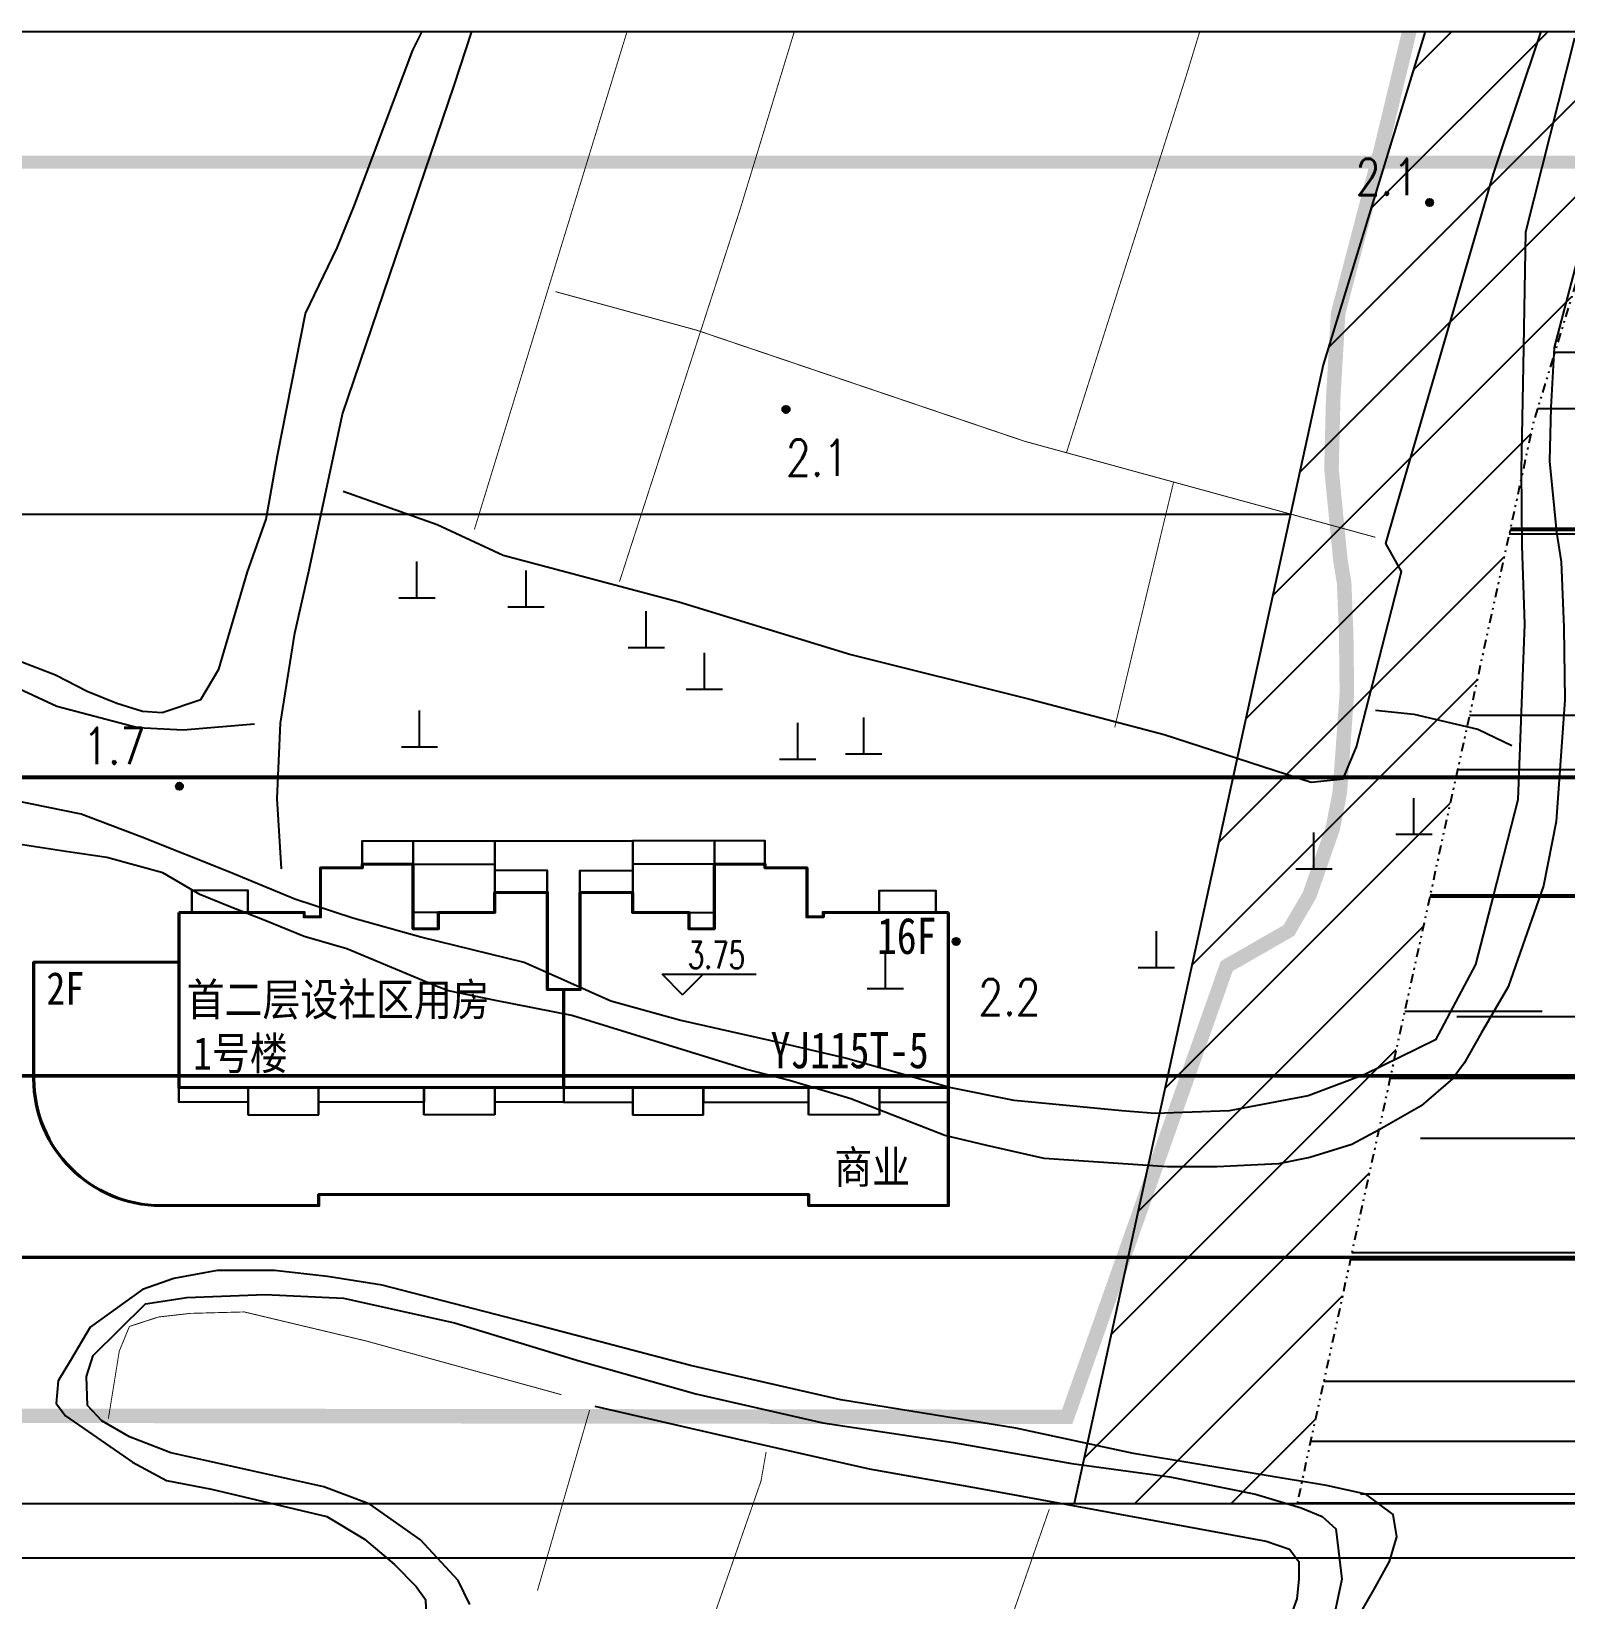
# Model space of a CAD drawing. Header units: millimetres. Extents: x 509011 to 512133, y 3502040 to 3502468.
# Drawn here: x 509312.5 to 509397, y 3502381.3 to 3502467.7 of the extents above; entities that cross this region are included whole.
import ezdxf
from ezdxf.xclip import XClip

# ---------------------------------------------------------------- set-up
doc = ezdxf.new("R2010")
doc.units = ezdxf.units.MM
doc.header["$XCLIPFRAME"] = 0
for name, pattern in [('ACAD_ISO12W100', [21, 12, -3, 0, -3, 0, -3]), ('DASHDOT', [1, 0.5, -0.25, 0, -0.25]), ('DIVIDE', [1.25, 0.5, -0.25, 0, -0.25, 0, -0.25])]:
    doc.linetypes.add(name, pattern=pattern)
for name, color, linetype in [('0-用地红线', 1, 'Continuous'), ('BD-建筑型号层数', 2, 'Continuous'), ('BD-规划建筑阳台', 56, 'Continuous'), ('DIM_ELEV', 3, 'Continuous'), ('DM-尺寸标注', 251, 'Continuous'), ('dx', 251, 'Continuous'), ('GH-水系', 251, 'DIVIDE'), ('HX-地块线', 253, 'DASHDOT'), ('PUB_TEXT', 7, 'Continuous'), ('RD-中线', 253, 'DASHDOT'), ('RD-侧石线', 253, 'Continuous'), ('RD-红线', 253, 'Continuous'), ('TK', 7, 'Continuous'), ('YD-E1', 253, 'Continuous'), ('YD-G1', 251, 'Continuous')]:
    doc.layers.add(name, color=color, linetype=linetype)
doc.layers.add('BD－规划建筑轴线', color=40, linetype='Continuous', lineweight=40)
doc.styles.add('-黑体', font='simhei.ttf')
doc.styles.add('_TCH_DIM', font='SIMPLEX', dxfattribs={"bigfont": 'GBCBIG'})
doc.styles.add('GCD', font='ROMANS.shx', dxfattribs={"width": 0.8, "height": 2, "bigfont": 'hzdx.shx'})
doc.styles.add('黑体', font='simhei.ttf', dxfattribs={"width": 0.6})

# ---------------------------------------------------------------- blocks, each defined once
blk = doc.blocks.new('B1021A')
at = {"layer": 'dx'}
for radius in [0.2, 0.15, 0.1, 0.05]:
    blk.add_circle((0, 0), radius, dxfattribs=at)
blk = doc.blocks.new('B587C')
at = {"layer": 'dx'}
for p, q in [((0, 0), (0, 2)), ((-1, 0), (1, 0))]:
    blk.add_line(p, q, dxfattribs=at)
blk = doc.blocks.new('A$C5ED661FF')
at = {"layer": 'DIM_ELEV'}
for p, q in [((1.5, 0), (0, 1.5)), ((0, 1.5), (6.9, 1.5)), ((1.5, 0), (3, 1.5))]:
    blk.add_line(p, q, dxfattribs=at)
blk = doc.blocks.new('abcdefghijk')
at = {"layer": 'YD-E1'}
h = blk.add_hatch(dxfattribs=at)
h.set_pattern_fill('AR-RROOF', color=256, scale=10, style=0)
h.set_pattern_definition([(0, (0, 0), (22, 10), [150, -20, 50, -10]), (0, (13.3, 5), (-10, 13.3), [30, -3.3, 60, -7.5]), (0, (5, 8.5), (52, 6.7), [80, -14, 40, -10])])
h.paths.add_polyline_path([(509477.437, 3502646.317), (509457.294, 3502648.844), (509395.277, 3502446.274), (509382.221, 3502386.59), (509402.694, 3502386.59), (509414.64, 3502441.201)])
at = {"layer": 'YD-G1'}
h = blk.add_hatch(dxfattribs=at)
h.set_pattern_fill('ANSI31', color=256, scale=30, style=0)
h.set_pattern_definition([(45, (0, 0), (-2.6516504294, 2.6516504294), [])])
h.paths.add_polyline_path([(509457.294, 3502648.844), (509445.209, 3502650.36), (509383.659, 3502449.318), (509369.938, 3502386.59), (509382.221, 3502386.59), (509395.277, 3502446.274)])
at = {"layer": '0-用地红线', "linetype": 'ACAD_ISO12W100', "ltscale": 0.2, "const_width": 0.8}
blk.add_lwpolyline([(509388.967, 3502470.016), (509386.822, 3502461.099), (509384.486, 3502452.165), (509384.214, 3502447.464), (509384.119, 3502443.577), (509384.611, 3502438.561), (509384.82, 3502437.274), (509384.928, 3502434.54), (509384.968, 3502431.224), (509384.577, 3502425.759), (509384.186, 3502423.766), (509382.908, 3502420.104), (509381.962, 3502418.488), (509381.776, 3502418.159), (509378.346, 3502416.194), (509369.556, 3502391.357), (509197.785, 3502391.543), (509188.769, 3502456.294), (509185.935, 3502494.237)], dxfattribs=at)
at = {"layer": 'dx', "flags": 128}
for points in [[(509397.518, 3502467.326), (509394.818, 3502456.634), (509394.674, 3502449.254), (509394.566, 3502443.53), (509394.602, 3502439.354), (509394.746, 3502435.034), (509394.386, 3502425.35), (509393.054, 3502420.13), (509392.046, 3502416.278), (509389.85, 3502412.138), (509385.962, 3502410.23), (509382.83, 3502409.042), (509378.474, 3502408.214), (509374.406, 3502408.07), (509372.57, 3502408.214), (509366.63, 3502408.79), (509363.066, 3502409.51), (509357.342, 3502411.13), (509353.166, 3502412.102), (509348.198, 3502413.218), (509344.418, 3502414.262), (509339.63, 3502416.386), (509333.942, 3502417.79), (509330.198, 3502418.834), (509326.994, 3502419.878), (509323.358, 3502421.39), (509318.57, 3502423.298), (509315.222, 3502424.558), (509310.614, 3502425.494)], [(509398.461, 3502458.178), (509396.397, 3502450.282), (509396.205, 3502446.97), (509396.133, 3502444.018), (509396.517, 3502440.106), (509396.781, 3502438.474), (509396.925, 3502434.85), (509396.973, 3502430.866), (509396.493, 3502424.17), (509395.797, 3502420.618), (509393.853, 3502415.05), (509392.365, 3502412.506), (509391.429, 3502410.85), (509390.805, 3502410.01), (509389.053, 3502408.498), (509386.749, 3502407.178), (509385.237, 3502406.362), (509382.933, 3502405.642), (509381.205, 3502405.306), (509377.797, 3502405.138), (509375.085, 3502405.138), (509368.293, 3502405.594), (509365.125, 3502406.314), (509362.821, 3502406.866), (509357.637, 3502408.882), (509354.253, 3502409.89), (509351.829, 3502410.514), (509342.253, 3502413.466), (509338.053, 3502414.306), (509335.461, 3502414.834), (509334.789, 3502415.098), (509329.869, 3502417.138), (509327.517, 3502417.834), (509325.405, 3502418.698), (509323.437, 3502419.466), (509321.757, 3502420.138), (509319.717, 3502421.338), (509316.645, 3502422.178), (509314.389, 3502422.514), (509311.269, 3502422.994)], [(509311.714, 3502433.043), (509313.802, 3502432.251), (509315.554, 3502431.339), (509317.186, 3502430.691), (509318.602, 3502430.235), (509319.682, 3502430.163), (509321.818, 3502430.883), (509322.802, 3502432.563), (509324.386, 3502437.915), (509325.418, 3502440.819), (509326.042, 3502444.323), (509327.578, 3502452.147), (509329.33, 3502455.771), (509330.242, 3502458.027), (509333.506, 3502466.667), (509336.482, 3502472.763)], [(509326.272, 3502421.548), (509326.02, 3502425.436), (509326.2, 3502429.576), (509326.992, 3502434.544), (509327.784, 3502438.036), (509329.62, 3502446.604), (509335.776, 3502464.712), (509341.032, 3502480.768), (509346.399, 3502500)], [(509329.656, 3502442.356), (509334.84, 3502440.52), (509338.476, 3502438.828), (509348.16, 3502436.272), (509357.628, 3502433.356), (509367.492, 3502430.908), (509374.908, 3502428.964), (509383.008, 3502426.336), (509384.772, 3502426.516), (509385.492, 3502428.28), (509387.976, 3502437.928), (509387.112, 3502439.476), (509387.616, 3502441.204), (509393.052, 3502459.852), (509399.784, 3502480.048), (509405.657, 3502500)], [(509302.044, 3502475.418), (509302.066, 3502470.952), (509302.044, 3502465.21), (509301.186, 3502457.708), (509299.712, 3502451.152), (509298.414, 3502446.004), (509298.04, 3502442.66), (509298.744, 3502439.624), (509299.382, 3502438.788), (509302.66, 3502435.994), (509308.402, 3502433.046), (509313.88, 3502430.516), (509318.346, 3502429.35), (509320.854, 3502429.218), (509324.77, 3502429.548)], [(509386.536, 3502430.296), (509388.66, 3502430.08), (509392.188, 3502429.252), (509394.06, 3502428.352)], [(509385.485, 3502380.141), (509386.445, 3502381.821), (509387.325, 3502383.381), (509387.725, 3502384.741), (509387.525, 3502385.981), (509386.005, 3502387.101), (509383.845, 3502387.581), (509373.205, 3502389.341), (509366.725, 3502390.741), (509357.085, 3502392.301), (509348.805, 3502394.181), (509340.285, 3502396.421), (509331.805, 3502398.621), (509328.805, 3502399.101), (509325.885, 3502399.421), (509322.725, 3502399.421), (509320.325, 3502398.981), (509318.605, 3502398.381), (509315.725, 3502396.301), (509314.645, 3502394.461), (509313.965, 3502393.341), (509313.845, 3502392.101), (509314.365, 3502391.421), (509318.045, 3502388.861), (509319.925, 3502387.861), (509322.405, 3502387.381), (509328.765, 3502385.861), (509330.845, 3502384.621), (509332.485, 3502383.221), (509333.685, 3502382.021), (509334.205, 3502381.301), (509334.285, 3502378.941)], [(509336.645, 3502381.021), (509336.005, 3502382.341), (509333.925, 3502384.581), (509331.125, 3502386.541), (509328.605, 3502387.501), (509320.165, 3502389.381), (509317.885, 3502390.261), (509316.365, 3502391.141), (509315.565, 3502391.981), (509315.525, 3502393.581), (509315.885, 3502394.741), (509318.765, 3502397.581), (509321.045, 3502397.941), (509325.365, 3502398.101), (509329.685, 3502397.901), (509335.805, 3502396.541), (509342.725, 3502394.421), (509349.085, 3502392.621), (509356.085, 3502391.021), (509363.285, 3502389.941), (509369.805, 3502388.781), (509375.205, 3502388.061), (509379.925, 3502387.101), (509382.445, 3502386.341), (509383.605, 3502385.861), (509384.365, 3502385.181), (509384.685, 3502382.421), (509384.285, 3502380.501)], [(509343.525, 3502391.941), (509351.765, 3502390.061), (509358.645, 3502388.501), (509364.645, 3502387.421), (509370.565, 3502386.341), (509380.525, 3502384.501), (509381.805, 3502384.061), (509382.325, 3502383.381), (509382.325, 3502382.421), (509382.205, 3502381.341), (509379.765, 3502374.501), (509379.045, 3502372.701)]]:
    blk.add_lwpolyline(points, dxfattribs=at)
at = {"layer": 'dx', "const_width": 0.05, "flags": 128}
for points in [[(509336.894, 3502440.254), (509345.966, 3502469.846), (509354.847, 3502500)], [(509364.356, 3502500), (509361.914, 3502491.95), (509351.546, 3502457.93), (509344.886, 3502437.374)], [(509369.51, 3502444.466), (509376.134, 3502465.31), (509386.738, 3502500)], [(509386.538, 3502439.822), (509367.206, 3502445.114), (509349.134, 3502451.234), (509341.358, 3502453.358)], [(509372.174, 3502429.346), (509375.414, 3502442.846)], [(509341.685, 3502392.581), (509330.925, 3502395.541), (509324.205, 3502397.141), (509321.245, 3502397.061), (509319.485, 3502396.861), (509317.885, 3502396.341), (509317.325, 3502394.981), (509316.725, 3502391.261)], [(509340.365, 3502381.781), (509343.245, 3502391.741)], [(509352.965, 3502389.421), (509352.685, 3502387.821), (509336.525, 3502341.461)], [(509351.285, 3502336.621), (509368.565, 3502386.261)]]:
    blk.add_lwpolyline(points, dxfattribs=at)
at = {"layer": 'GH-水系', "flags": 128}
blk.add_lwpolyline([(509457.294, 3502648.844), (509395.277, 3502446.274), (509382.221, 3502386.59)], dxfattribs=at)
at = {"layer": 'HX-地块线', "linetype": 'ByBlock', "ltscale": 0.5, "flags": 128}
for points in [[(509445.209, 3502650.36), (509383.659, 3502449.318), (509369.938, 3502386.59)], [(509194.959, 3502441.09), (509381.859, 3502441.09)]]:
    blk.add_lwpolyline(points, dxfattribs=at)
at = {"layer": 'RD-中线', "ltscale": 3}
blk.add_lwpolyline([(509196.739, 3503435.152), (509150.729, 3502560.517, 0.238602), (509406.1, 3501982.299), (511122.293, 3500576.043)], format="xyb", dxfattribs=at)
at = {"layer": 'RD-侧石线', "linetype": 'ByBlock', "ltscale": 60, "flags": 128}
blk.add_lwpolyline([(509197.352, 3502383.59), (509528.918, 3502383.59)], dxfattribs=at)
at = {"layer": 'RD-红线', "linetype": 'ByBlock', "ltscale": 60, "flags": 128}
blk.add_lwpolyline([(509200.358, 3502386.59), (509523.918, 3502386.59)], dxfattribs=at)
at = {"layer": 'DIM_ELEV', "xscale": 0.75, "yscale": 0.75, "zscale": 0.75}
blk.add_blockref('A$C5ED661FF', (509347.242, 3502414.618), dxfattribs=at)
at = {"layer": 'dx'}
for name, p in [('B1021A', (509389.528, 3502458.268)), ('B1021A', (509354.062, 3502446.868)), ('B587C', (509333.724, 3502436.488)), ('B587C', (509339.736, 3502435.984)), ('B587C', (509346.36, 3502433.752)), ('B587C', (509349.564, 3502431.448)), ('B587C', (509333.868, 3502428.28)), ('B587C', (509354.712, 3502427.596)), ('B587C', (509358.348, 3502427.884)), ('B1021A', (509320.635, 3502426.105)), ('B587C', (509388.66, 3502423.456)), ('B587C', (509383.152, 3502421.548)), ('B1021A', (509363.439, 3502417.555)), ('B587C', (509374.476, 3502416.112)), ('B587C', (509359.536, 3502414.96))]:
    blk.add_blockref(name, p, dxfattribs=at)
at = {"layer": 'BD-建筑型号层数', "color": 0, "lineweight": 0, "style": '-黑体', "width": 0.8}
for s, p in [('16F', (509359.081, 3502416.863, -4.4)), ('YJ115T-5', (509353.216, 3502410.565))]:
    blk.add_text(s, height=2, rotation=0.02264, dxfattribs=at).set_placement(p)
at = {"layer": 'DIM_ELEV', "color": 7, "style": '_TCH_DIM', "width": 0.705882}
blk.add_text('3.75', height=1.4875, dxfattribs=at).set_placement((509348.655, 3502416.061))
at = {"layer": 'dx', "style": 'GCD', "width": 0.8}
for s, p in [('2.1', (509385.452, 3502458.675)), ('2.1', (509354.062, 3502443.204)), ('1.7', (509315.336, 3502427.326)), ('2.2', (509364.661, 3502413.484))]:
    blk.add_text(s, height=2, dxfattribs=at).set_placement(p)
at = {"layer": 'PUB_TEXT', "color": 7, "extrusion": (2.49071e-05, 8.03192e-07, 1), "style": '黑体', "width": 0.85}
blk.add_text('2F', height=1.8, dxfattribs=at).set_placement((509313.31, 3502414.067, 15.499))
at = {"layer": 'PUB_TEXT', "color": 7, "extrusion": (2.49199e-05, 6.62967e-08, 1), "style": '黑体', "width": 0.85}
for s, p in [('首二层设社区用房', (509321.041, 3502413.455, 12.924)), ('商业', (509356.721, 3502404.219, 12.925))]:
    blk.add_text(s, height=1.8, dxfattribs=at).set_placement(p)
at = {"layer": 'PUB_TEXT', "color": 2, "extrusion": (2.49199e-05, 6.62967e-08, 1), "style": '黑体', "width": 0.85}
blk.add_text('1号楼', height=1.8, dxfattribs=at).set_placement((509321.391, 3502410.489, 12.924))
blk = doc.blocks.new('A$C55C4315D')
at = {"layer": 'BD-规划建筑阳台'}
for p, q in [((17.396, -150.562), (15.996, -150.562)), ((31.196, -150.562), (32.596, -150.562)), ((6.896, -160.212), (6.896, -161.712)), ((10.796, -161.712), (10.796, -160.212)), ((16.596, -161.712), (16.596, -160.212)), ((20.496, -160.212), (20.496, -161.712)), ((28.096, -160.212), (28.096, -161.712)), ((31.996, -161.712), (31.996, -160.212)), ((37.796, -161.712), (37.796, -160.212)), ((41.696, -160.212), (41.696, -161.712)), ((6.896, -161.712), (10.796, -161.712)), ((20.496, -161.712), (16.596, -161.712)), ((28.096, -161.712), (31.996, -161.712)), ((41.696, -161.712), (37.796, -161.712))]:
    blk.add_line(p, q, dxfattribs=at)
for points in [[(13.196, -147.91), (13.196, -146.612), (15.996, -146.612), (15.996, -147.91)], [(15.996, -146.612), (15.996, -146.612), (15.996, -146.612), (20.496, -146.612), (20.496, -148.262)], [(20.496, -146.612), (28.096, -146.612)], [(32.596, -146.612), (32.596, -146.612), (32.596, -146.612), (28.096, -146.612), (28.096, -148.262)], [(35.396, -147.912), (35.396, -146.612), (32.596, -146.612), (32.596, -147.912)], [(15.996, -147.91), (20.496, -147.91), (20.496, -148.262)], [(23.396, -149.462), (23.396, -148.262), (20.496, -148.262), (20.496, -149.462)], [(25.196, -149.462), (25.196, -148.262), (28.096, -148.262), (28.096, -149.462)], [(32.696, -147.912), (28.096, -147.912), (28.096, -148.262)], [(6.896, -150.562), (6.896, -149.362), (3.796, -149.362), (3.796, -150.562)], [(41.696, -150.562), (41.696, -149.362), (44.796, -149.362), (44.796, -150.562)], [(6.896, -161.012), (3.096, -161.012), (3.096, -160.212)], [(16.596, -160.212), (16.597, -161.012), (10.796, -161.012), (10.796, -160.212)], [(24.296, -160.212), (24.296, -161.012), (20.496, -161.012)], [(24.296, -160.212), (24.296, -161.012), (28.096, -161.012)], [(31.996, -160.212), (31.995, -161.012), (37.796, -161.012), (37.796, -160.212)], [(41.696, -161.012), (45.496, -161.012), (45.496, -160.212)]]:
    blk.add_lwpolyline(points, dxfattribs=at)
at = {"layer": 'BD－规划建筑轴线'}
for points in [[(3.096, -150.562), (9.996, -150.562), (9.996, -150.812), (10.896, -150.812), (10.896, -148.112), (13.196, -148.112), (13.196, -147.91), (15.996, -147.91), (15.996, -151.462), (17.396, -151.462), (17.396, -150.562), (20.496, -150.562), (20.496, -149.462), (23.396, -149.462), (23.396, -154.812), (24.296, -154.812), (24.296, -160.212), (20.496, -160.212), (20.496, -160.212), (3.096, -160.212), (3.096, -155.912), (3.096, -155.912)], [(45.496, -150.562), (38.596, -150.562), (38.596, -150.812), (37.696, -150.812), (37.696, -148.112), (35.396, -148.112), (35.396, -147.912), (32.596, -147.912), (32.596, -151.462), (31.196, -151.462), (31.196, -150.562), (28.096, -150.562), (28.096, -149.462), (25.196, -149.462), (25.196, -154.812), (24.296, -154.812), (24.296, -160.212), (28.096, -160.212), (28.096, -160.212), (45.496, -160.212), (45.496, -155.912), (45.496, -155.912)]]:
    blk.add_lwpolyline(points, close=True, dxfattribs=at)
blk.add_lwpolyline([(3.096, -153.312), (-4.904, -153.312), (-4.904, -153.312), (-4.904, -153.312), (-4.904, -159.712, 0.414211), (2.096, -166.712), (10.796, -166.712), (10.796, -166.112), (37.796, -166.112), (37.796, -166.714), (45.496, -166.714), (45.496, -166.112), (45.496, -166.112), (45.496, -160.212)], format="xyb", dxfattribs=at)
blk = doc.blocks.new('thjyhkjlkololp')
at = {"layer": 'TK', "const_width": 0.2}
blk.add_lwpolyline([(512316.949, 3502113.148), (512736.949, 3502113.148), (512736.949, 3502410.148), (512316.949, 3502410.148), (512316.949, 3502113.148)], dxfattribs=at)
blk.add_lwpolyline([(512316.949, 3502113.148), (512736.949, 3502113.148), (512736.949, 3502410.148), (512316.949, 3502410.148), (512316.949, 3502113.148)], dxfattribs=at)
blk.add_lwpolyline([(512316.949, 3502113.148), (512736.949, 3502113.148), (512736.949, 3502410.148), (512316.949, 3502410.148), (512316.949, 3502113.148)], dxfattribs=at)
blk.add_lwpolyline([(512316.949, 3502113.148), (512736.949, 3502113.148), (512736.949, 3502410.148), (512316.949, 3502410.148), (512316.949, 3502113.148)], dxfattribs=at)
blk.add_lwpolyline([(512316.949, 3502113.148), (512736.949, 3502113.148), (512736.949, 3502410.148), (512316.949, 3502410.148), (512316.949, 3502113.148)], dxfattribs=at)
blk.add_lwpolyline([(512316.949, 3502113.148), (512736.949, 3502113.148), (512736.949, 3502410.148), (512316.949, 3502410.148), (512316.949, 3502113.148)], dxfattribs=at)
blk.add_lwpolyline([(512316.949, 3502113.148), (512736.949, 3502113.148), (512736.949, 3502410.148), (512316.949, 3502410.148), (512316.949, 3502113.148)], dxfattribs=at)
blk.add_lwpolyline([(512316.949, 3502113.148), (512736.949, 3502113.148), (512736.949, 3502410.148), (512316.949, 3502410.148), (512316.949, 3502113.148)], dxfattribs=at)
blk.add_lwpolyline([(512316.949, 3502113.148), (512736.949, 3502113.148), (512736.949, 3502410.148), (512316.949, 3502410.148), (512316.949, 3502113.148)], dxfattribs=at)
blk.add_lwpolyline([(512316.949, 3502113.148), (512736.949, 3502113.148), (512736.949, 3502410.148), (512316.949, 3502410.148), (512316.949, 3502113.148)], dxfattribs=at)
blk.add_lwpolyline([(512316.949, 3502113.148), (512736.949, 3502113.148), (512736.949, 3502410.148), (512316.949, 3502410.148), (512316.949, 3502113.148)], dxfattribs=at)
blk.add_lwpolyline([(512326.949, 3502123.148), (512726.949, 3502123.148), (512726.949, 3502400.148), (512326.949, 3502400.148)], close=True, dxfattribs=at)
blk.add_lwpolyline([(512326.949, 3502123.148), (512726.949, 3502123.148), (512726.949, 3502400.148), (512326.949, 3502400.148)], close=True, dxfattribs=at)
blk.add_lwpolyline([(512326.949, 3502123.148), (512726.949, 3502123.148), (512726.949, 3502400.148), (512326.949, 3502400.148)], close=True, dxfattribs=at)
blk.add_lwpolyline([(512326.949, 3502123.148), (512726.949, 3502123.148), (512726.949, 3502400.148), (512326.949, 3502400.148)], close=True, dxfattribs=at)
blk.add_lwpolyline([(512326.949, 3502123.148), (512726.949, 3502123.148), (512726.949, 3502400.148), (512326.949, 3502400.148)], close=True, dxfattribs=at)
blk.add_lwpolyline([(512326.949, 3502123.148), (512726.949, 3502123.148), (512726.949, 3502400.148), (512326.949, 3502400.148)], close=True, dxfattribs=at)
blk.add_lwpolyline([(512326.949, 3502123.148), (512726.949, 3502123.148), (512726.949, 3502400.148), (512326.949, 3502400.148)], close=True, dxfattribs=at)
blk.add_lwpolyline([(512326.949, 3502123.148), (512726.949, 3502123.148), (512726.949, 3502400.148), (512326.949, 3502400.148)], close=True, dxfattribs=at)
blk.add_lwpolyline([(512326.949, 3502123.148), (512726.949, 3502123.148), (512726.949, 3502400.148), (512326.949, 3502400.148)], close=True, dxfattribs=at)
blk.add_lwpolyline([(512326.949, 3502123.148), (512726.949, 3502123.148), (512726.949, 3502400.148), (512326.949, 3502400.148)], close=True, dxfattribs=at)
blk.add_lwpolyline([(512326.949, 3502123.148), (512726.949, 3502123.148), (512726.949, 3502400.148), (512326.949, 3502400.148)], close=True, dxfattribs=at)
at = {"layer": 'BD－规划建筑轴线'}
blk.add_blockref('A$C55C4315D', (512539.5, 3502569.716), dxfattribs=at)

msp = doc.modelspace()

# ---------------------------------------------------------------- linework, layer by layer
at = {"color": 0}
msp.add_lwpolyline([(509011.374, 3502467.698), (509616.174, 3502467.698), (509616.174, 3502040.018), (509011.374, 3502040.018)], close=True, dxfattribs=at)
at = {"color": 0, "const_width": 0.72}
msp.add_lwpolyline([(509018.574, 3502460.498), (509018.574, 3502047.218), (509608.974, 3502047.218), (509608.974, 3502460.498)], close=True, dxfattribs=at)
at = {"layer": 'TK', "const_width": 0.22}
msp.add_lwpolyline([(509075.127, 3502099.892), (509537.127, 3502099.892), (509537.127, 3502426.592), (509075.127, 3502426.592)], close=True, dxfattribs=at)

# ---------------------------------------------------------------- block references
at = {"color": 0}
msp.add_blockref('thjyhkjlkololp', (-3221.992, 0), dxfattribs=at)
at = {"layer": 'BD－规划建筑轴线'}
msp.add_blockref('A$C55C4315D', (509317.525, 3502569.716), dxfattribs=at)
at = {"layer": 'DM-尺寸标注'}
ref = msp.add_blockref('abcdefghijk', (0, 0), dxfattribs=at)
XClip(ref).set_block_clipping_path([(509011.373598366, 3502040.0176700689), (509616.1735983659, 3502467.6976700691)])

doc.saveas('drawing.dxf')
